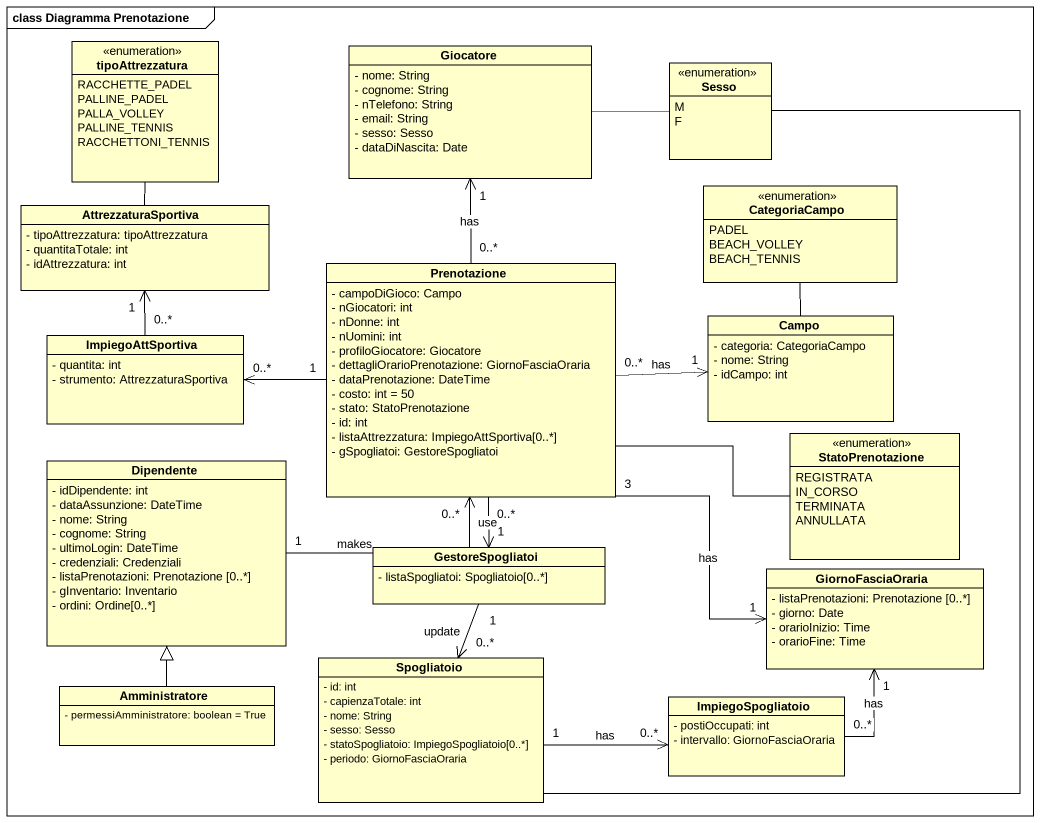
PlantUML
@startuml
mainframe class Diagramma Prenotazione
hide circle
hide empty members
skinparam classAttributeIconSize 0
enum tipoAttrezzatura {
  RACCHETTE_PADEL
  PALLINE_PADEL
  PALLA_VOLLEY
  PALLINE_TENNIS
  RACCHETTONI_TENNIS
}
class Giocatore {
  - nome: String
  - cognome: String
  - nTelefono: String
  - email: String
  - sesso: Sesso
  - dataDiNascita: Date
}
enum Sesso {
  M
  F
}
class AttrezzaturaSportiva {
  - tipoAttrezzatura: tipoAttrezzatura
  - quantitaTotale: int
  - idAttrezzatura: int
}
enum CategoriaCampo {
  PADEL
  BEACH_VOLLEY
  BEACH_TENNIS
}
class Prenotazione {
  - campoDiGioco: Campo
  - nGiocatori: int
  - nDonne: int
  - nUomini: int
  - profiloGiocatore: Giocatore
  - dettagliOrarioPrenotazione: GiornoFasciaOraria
  - dataPrenotazione: DateTime
  - costo: int = 50
  - stato: StatoPrenotazione
  - id: int
  - listaAttrezzatura: ImpiegoAttSportiva[0..*]
  - gSpogliatoi: GestoreSpogliatoi
}
class ImpiegoAttSportiva {
  - quantita: int
  - strumento: AttrezzaturaSportiva
}
class Campo {
  - categoria: CategoriaCampo
  - nome: String
  - idCampo: int
}
enum StatoPrenotazione {
  REGISTRATA
  IN_CORSO
  TERMINATA
  ANNULLATA
}
class Dipendente {
  - idDipendente: int
  - dataAssunzione: DateTime
  - nome: String
  - cognome: String
  - ultimoLogin: DateTime
  - credenziali: Credenziali
  - listaPrenotazioni: Prenotazione [0..*]
  - gInventario: Inventario
  - ordini: Ordine[0..*]
}
class GestoreSpogliatoi {
  - listaSpogliatoi: Spogliatoio[0..*]
}
class GiornoFasciaOraria {
  - listaPrenotazioni: Prenotazione [0..*]
  - giorno: Date
  - orarioInizio: Time
  - orarioFine: Time
}
class Amministratore {
  - permessiAmministratore: boolean = True
}
class Spogliatoio {
  - id: int
  - capienzaTotale: int
  - nome: String
  - sesso: Sesso
  - statoSpogliatoio: ImpiegoSpogliatoio[0..*]
  - periodo: GiornoFasciaOraria
}
class ImpiegoSpogliatoio {
  - postiOccupati: int
  - intervallo: GiornoFasciaOraria
}
Giocatore -right- Sesso
Giocatore "1" <-- "0..*" Prenotazione : has
AttrezzaturaSportiva -up- tipoAttrezzatura
Prenotazione "1" -left-> "0..*" ImpiegoAttSportiva
Prenotazione "0..*" -right-> "1" Campo : has
Prenotazione -right- StatoPrenotazione
Prenotazione "0..*" --> "1" GestoreSpogliatoi : use
Prenotazione "3" -right-> "1" GiornoFasciaOraria : has
ImpiegoAttSportiva "0..*" -up-> "1" AttrezzaturaSportiva
Campo -up- CategoriaCampo
Dipendente "1" -right-> "0..*" Prenotazione : makes
GestoreSpogliatoi "1" --> "0..*" Spogliatoio : update
Amministratore -up-|> Dipendente
Spogliatoio -up- Sesso
Spogliatoio "1" -right-> "0..*" ImpiegoSpogliatoio : has
ImpiegoSpogliatoio "0..*" -up-> "1" GiornoFasciaOraria : has
@enduml
